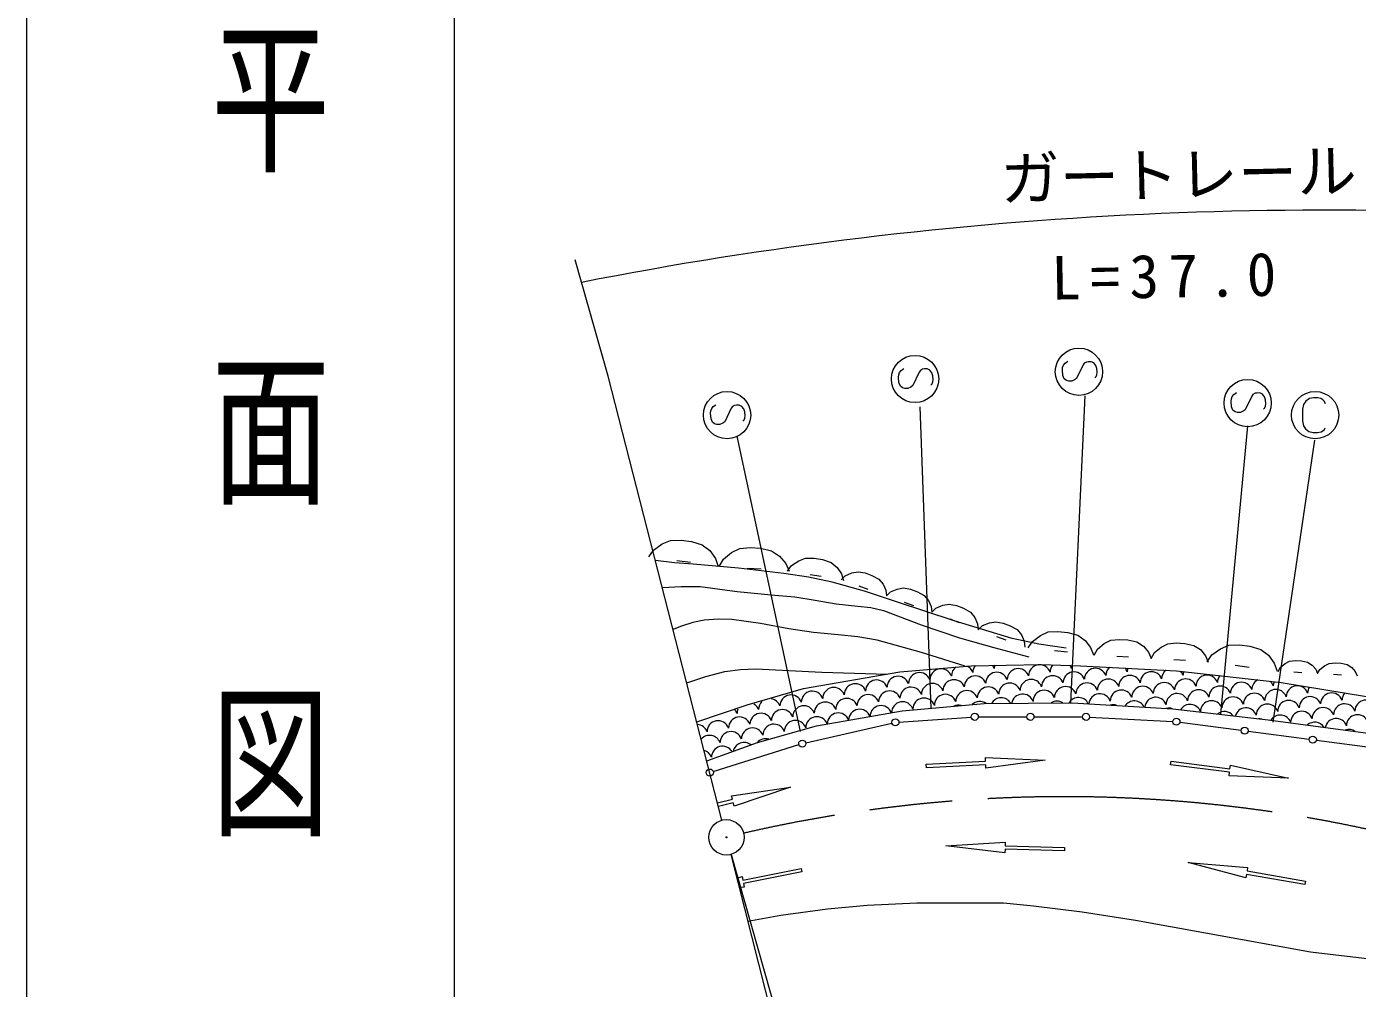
# Model space of a CAD drawing. Units: millimetres, scale not verified. Extents: x 231510 to 871510, y 104537 to 464537.
# Drawn here: x 231510 to 287546, y 384945 to 425439 of the extents above; entities that cross this region are included whole.
import ezdxf
from ezdxf.enums import TextEntityAlignment as Align

# ---------------------------------------------------------------- set-up
doc = ezdxf.new("R2010")
doc.units = ezdxf.units.MM
doc.header["$LTSCALE"] = 1000
doc.linetypes.add('CHAIN', pattern=[18.5, 12, -1.5, 3.5, -1.5])
doc.layers.add('S-SUV', color=7, linetype='Continuous', lineweight=13)
doc.styles.add('@ＭＳ ゴシック', font='')
doc.styles.add('ＭＳ ゴシック', font='')
doc.styles.get('@ＭＳ ゴシック').set_extended_font_data('@MS Gothic')
doc.styles.get('ＭＳ ゴシック').set_extended_font_data('MS Gothic')

msp = doc.modelspace()

# ---------------------------------------------------------------- linework, layer by layer
at = {"layer": 'S-SUV'}
for p, q in [((231510, 464537), (231510, 104537)), ((249510, 454537), (249510, 104537)), ((255999, 410723), (254610, 415623)), ((275242, 411269), (275351, 411348)), ((276140, 411318), (276044, 411270)), ((276215, 411329), (276140, 411318)), ((276330, 411332), (276215, 411329)), ((276445, 411276), (276330, 411332)), ((268227, 410681), (268234, 410781)), ((268234, 410781), (268272, 410880)), ((268272, 410880), (268341, 410965)), ((268341, 410965), (268450, 411043)), ((269093, 410892), (268821, 410325)), ((269143, 410966), (269093, 410892)), ((269240, 411013), (269143, 410966)), ((269314, 411024), (269240, 411013)), ((269429, 411028), (269314, 411024)), ((269544, 410971), (269429, 411028)), ((269627, 410867), (269544, 410971)), ((269672, 410740), (269627, 410867)), ((275128, 410985), (275135, 411086)), ((275145, 410756), (275128, 410985)), ((275135, 411086), (275173, 411184)), ((275202, 410605), (275145, 410756)), ((275173, 411184), (275242, 411269)), ((275994, 411196), (275722, 410629)), ((276044, 411270), (275994, 411196)), ((276528, 411172), (276445, 411276)), ((276572, 411045), (276528, 411172)), ((276543, 410707), (276572, 410784)), ((276584, 410890), (276572, 411045)), ((276572, 410784), (276584, 410890)), ((260790, 392031), (255999, 410723)), ((268244, 410451), (268227, 410681)), ((268301, 410300), (268244, 410451)), ((268396, 410237), (268301, 410300)), ((268494, 410209), (268396, 410237)), ((268614, 410209), (268494, 410209)), ((268736, 410258), (268614, 410209)), ((268821, 410325), (268736, 410258)), ((269587, 410343), (269642, 410402)), ((269642, 410402), (269671, 410480)), ((269671, 410480), (269683, 410586)), ((269683, 410586), (269672, 410740)), ((275297, 410542), (275202, 410605)), ((275394, 410514), (275297, 410542)), ((275515, 410513), (275394, 410514)), ((275636, 410562), (275515, 410513)), ((275722, 410629), (275636, 410562)), ((276487, 410647), (276543, 410707)), ((275481, 396958), (276079, 409894)), ((282232, 409666), (282239, 409767)), ((282249, 409436), (282232, 409666)), ((282239, 409767), (282277, 409865)), ((282277, 409865), (282345, 409950)), ((282345, 409950), (282455, 410029)), ((283098, 409877), (282825, 409310)), ((283147, 409951), (283098, 409877)), ((283244, 409999), (283147, 409951)), ((283319, 410009), (283244, 409999)), ((283434, 410013), (283319, 410009)), ((283548, 409957), (283434, 410013)), ((283631, 409853), (283548, 409957)), ((283676, 409726), (283631, 409853)), ((283688, 409571), (283676, 409726)), ((285376, 409666), (285281, 409526)), ((285536, 409776), (285376, 409666)), ((285691, 409806), (285536, 409776)), ((285886, 409806), (285691, 409806)), ((286001, 409776), (285886, 409806)), ((286096, 409721), (286001, 409776)), ((286166, 409651), (286096, 409721)), ((286206, 409556), (286166, 409651)), ((260311, 409158), (260319, 409259)), ((260329, 408929), (260311, 409158)), ((260319, 409259), (260356, 409357)), ((260356, 409357), (260425, 409443)), ((260425, 409443), (260534, 409521)), ((261178, 409370), (260905, 408802)), ((261227, 409444), (261178, 409370)), ((261324, 409491), (261227, 409444)), ((261398, 409502), (261324, 409491)), ((261514, 409506), (261398, 409502)), ((261628, 409449), (261514, 409506)), ((261711, 409345), (261628, 409449)), ((261756, 409218), (261711, 409345)), ((261768, 409064), (261756, 409218)), ((261756, 408957), (261768, 409064)), ((269594, 396726), (269129, 409429)), ((282306, 409285), (282249, 409436)), ((282401, 409222), (282306, 409285)), ((282498, 409195), (282401, 409222)), ((282618, 409194), (282498, 409195)), ((282740, 409243), (282618, 409194)), ((282825, 409310), (282740, 409243)), ((283591, 409328), (283647, 409387)), ((283647, 409387), (283676, 409465)), ((283676, 409465), (283688, 409571)), ((285281, 409526), (285241, 409326)), ((285241, 409326), (285241, 408836)), ((260386, 408778), (260329, 408929)), ((260481, 408715), (260386, 408778)), ((260578, 408687), (260481, 408715)), ((260698, 408686), (260578, 408687)), ((260820, 408736), (260698, 408686)), ((260905, 408802), (260820, 408736)), ((261671, 408821), (261727, 408880)), ((261727, 408880), (261756, 408957)), ((281799, 396493), (282930, 408631)), ((285241, 408836), (285281, 408626)), ((285281, 408626), (285356, 408501)), ((285356, 408501), (285501, 408396)), ((286161, 408481), (286191, 408551)), ((264093, 395761), (261433, 408198)), ((283994, 396160), (285756, 408032)), ((285501, 408396), (285681, 408356)), ((285681, 408356), (285871, 408356)), ((285871, 408356), (286016, 408371)), ((286016, 408371), (286091, 408416)), ((286091, 408416), (286161, 408481)), ((257913, 403402), (258274, 403657)), ((258274, 403657), (258628, 403801)), ((258628, 403801), (259068, 403815)), ((259068, 403815), (259506, 403756)), ((259506, 403756), (259955, 403620)), ((259955, 403620), (260278, 403375)), ((261193, 403292), (261537, 403461)), ((261537, 403461), (261975, 403506)), ((261975, 403506), (262416, 403476)), ((262416, 403476), (262875, 403372)), ((257717, 403109), (257913, 403402)), ((258785, 402867), (257990, 402958)), ((259466, 402870), (258883, 402950)), ((260278, 403375), (260515, 403046)), ((260515, 403046), (260632, 402711)), ((260674, 402706), (260849, 403012)), ((260849, 403012), (261193, 403292)), ((262875, 403372), (263214, 403150)), ((263214, 403150), (263474, 402837)), ((263722, 402749), (264021, 402947)), ((264021, 402947), (264311, 403056)), ((264311, 403056), (264668, 403057)), ((264668, 403057), (265021, 402998)), ((265021, 402998), (265382, 402878)), ((259582, 402801), (258785, 402867)), ((261492, 402640), (259582, 402801)), ((263399, 402420), (261492, 402640)), ((262438, 402589), (261850, 402628)), ((264427, 402264), (263399, 402420)), ((263474, 402837), (263615, 402510)), ((263556, 402517), (263722, 402749)), ((264968, 402282), (264497, 402360)), ((265382, 402878), (265637, 402672)), ((265637, 402672), (265822, 402399)), ((265822, 402399), (265909, 402125)), ((265979, 402322), (266260, 402442)), ((266260, 402442), (266519, 402489)), ((266519, 402489), (266818, 402436)), ((266818, 402436), (267105, 402333)), ((258281, 401821), (259076, 401872)), ((259076, 401872), (259869, 401862)), ((259869, 401862), (261436, 401653)), ((265432, 402050), (264427, 402264)), ((266794, 401663), (265432, 402050)), ((265805, 402152), (265979, 402322)), ((266952, 401740), (266570, 401878)), ((267105, 402333), (267389, 402177)), ((267389, 402177), (267572, 401965)), ((267572, 401965), (267685, 401709)), ((268171, 401756), (268431, 401803)), ((268431, 401803), (268730, 401749)), ((261436, 401653), (263019, 401503)), ((263019, 401503), (263863, 401424)), ((263863, 401424), (264709, 401284)), ((264709, 401284), (265604, 401134)), ((268141, 401216), (266794, 401663)), ((267685, 401709), (267717, 401466)), ((267717, 401466), (267891, 401635)), ((267891, 401635), (268171, 401756)), ((270569, 400415), (268141, 401216)), ((268730, 401749), (269017, 401646)), ((269017, 401646), (269301, 401491)), ((269301, 401491), (269484, 401279)), ((269484, 401279), (269597, 401023)), ((265604, 401134), (266510, 401044)), ((266510, 401044), (267054, 400978)), ((267054, 400978), (267585, 400853)), ((267585, 400853), (269177, 400250)), ((268864, 401054), (268481, 401191)), ((269597, 401023), (269628, 400780)), ((269620, 400783), (269802, 400955)), ((269802, 400955), (270093, 401075)), ((270093, 401075), (270362, 401120)), ((270362, 401120), (270669, 401060)), ((270669, 401060), (270963, 400950)), ((270963, 400950), (271254, 400785)), ((271254, 400785), (271439, 400564)), ((258909, 400127), (258733, 400057)), ((259085, 400196), (258909, 400127)), ((259557, 400351), (259085, 400196)), ((260045, 400448), (259557, 400351)), ((260623, 400490), (260045, 400448)), ((261202, 400471), (260623, 400490)), ((262412, 400306), (261202, 400471)), ((263611, 400082), (262412, 400306)), ((269177, 400250), (270785, 399706)), ((270797, 400341), (270405, 400488)), ((273005, 399674), (270569, 400415)), ((271439, 400564), (271552, 400298)), ((271552, 400298), (271581, 400047)), ((271581, 400047), (271763, 400219)), ((271763, 400219), (272054, 400340)), ((272054, 400340), (272322, 400384)), ((272322, 400384), (272630, 400325)), ((272630, 400325), (272924, 400215)), ((272924, 400215), (273214, 400050)), ((264647, 399924), (263611, 400082)), ((265680, 399827), (264647, 399924)), ((266513, 399742), (265680, 399827)), ((267327, 399600), (266513, 399742)), ((269195, 399081), (267327, 399600)), ((270785, 399706), (272239, 399301)), ((272757, 399606), (272365, 399753)), ((274138, 399439), (273005, 399674)), ((273214, 400050), (273400, 399829)), ((273400, 399829), (273513, 399563)), ((273513, 399563), (273542, 399312)), ((273688, 399277), (273864, 399557)), ((273864, 399557), (274196, 399806)), ((274196, 399806), (274524, 399951)), ((274524, 399951), (274936, 399976)), ((274936, 399976), (275348, 399932)), ((275348, 399932), (275773, 399817)), ((275773, 399817), (276083, 399597)), ((276083, 399597), (276314, 399294)), ((276882, 399461), (277162, 399601)), ((277162, 399601), (277520, 399639)), ((277520, 399639), (277880, 399617)), ((277880, 399617), (278254, 399534)), ((278254, 399534), (278533, 399354)), ((271028, 398510), (269195, 399081)), ((272239, 399301), (273705, 398908)), ((275285, 399263), (274138, 399439)), ((275335, 399101), (274786, 399160)), ((276314, 399294), (276433, 398983)), ((276461, 398981), (276603, 399231)), ((276603, 399231), (276882, 399461)), ((278533, 399354), (278746, 399100)), ((278746, 399100), (278862, 398834)), ((278862, 398834), (279004, 399084)), ((279004, 399084), (279284, 399314)), ((279284, 399314), (279563, 399454)), ((279563, 399454), (279921, 399492)), ((279921, 399492), (280282, 399470)), ((280282, 399470), (280656, 399387)), ((280656, 399387), (280934, 399207)), ((280934, 399207), (281148, 398953)), ((281222, 398691), (281418, 398986)), ((281418, 398986), (281782, 399245)), ((281782, 399245), (282138, 399392)), ((282138, 399392), (282582, 399407)), ((282582, 399407), (283023, 399349)), ((283023, 399349), (283476, 399213)), ((283476, 399213), (283803, 398968)), ((268283, 398272), (271279, 398532)), ((271279, 398532), (274227, 398579)), ((274227, 398579), (275892, 398532)), ((275892, 398532), (279926, 398320)), ((277902, 398893), (277421, 398922)), ((280304, 398746), (279823, 398775)), ((281148, 398953), (281264, 398687)), ((282986, 398456), (282398, 398534)), ((283803, 398968), (284043, 398636)), ((284043, 398636), (284163, 398299)), ((284207, 398294), (284305, 398468)), ((284305, 398468), (284498, 398628)), ((284498, 398628), (284692, 398726)), ((284692, 398726), (284940, 398753)), ((284940, 398753), (285190, 398738)), ((285190, 398738), (285450, 398681)), ((285450, 398681), (285644, 398557)), ((285644, 398557), (285792, 398381)), ((285971, 398370), (286165, 398530)), ((286165, 398530), (286359, 398628)), ((286359, 398628), (286607, 398655)), ((286607, 398655), (286857, 398640)), ((286857, 398640), (287117, 398583)), ((287117, 398583), (287310, 398459)), ((287310, 398459), (287459, 398283)), ((259308, 397815), (260106, 398080)), ((260106, 398080), (260914, 398285)), ((260914, 398285), (261563, 398372)), ((261563, 398372), (262221, 398398)), ((262221, 398398), (264991, 398265)), ((264226, 397565), (268283, 398272)), ((264991, 398265), (267745, 398179)), ((279926, 398320), (284336, 397824)), ((285207, 398236), (284873, 398255)), ((285792, 398381), (285873, 398196)), ((285873, 398196), (285971, 398370)), ((286873, 398138), (286540, 398157)), ((287459, 398283), (287540, 398098)), ((261844, 396881), (264226, 397565)), ((284336, 397824), (288911, 397069)), ((259730, 396169), (261844, 396881)), ((268379, 396626), (271832, 396940)), ((271832, 396940), (275537, 396972)), ((275537, 396972), (279776, 396721)), ((264769, 395998), (268379, 396626)), ((268243, 396158), (271285, 396368)), ((271584, 396379), (273628, 396379)), ((273928, 396379), (275971, 396379)), ((276271, 396371), (279775, 396181)), ((279776, 396721), (283794, 396250)), ((283794, 396250), (288520, 395622)), ((262285, 395298), (264769, 395998)), ((264316, 395285), (267947, 396114)), ((280073, 396154), (282648, 395816)), ((282946, 395777), (285520, 395439)), ((260150, 394530), (262285, 395298)), ((260421, 394076), (264027, 395207)), ((285818, 395400), (288393, 395062)), ((269394, 394388), (271891, 394511)), ((271891, 394511), (271884, 394661)), ((271884, 394661), (274392, 394560)), ((274392, 394560), (271906, 394211)), ((279681, 394360), (279700, 394509)), ((279700, 394509), (282180, 394192)), ((269402, 394238), (269394, 394388)), ((271898, 394361), (269402, 394238)), ((271906, 394211), (271898, 394361)), ((282161, 394043), (279681, 394360)), ((282142, 393894), (282161, 394043)), ((282180, 394192), (282199, 394340)), ((282199, 394340), (284650, 393800)), ((261197, 393052), (263681, 393417)), ((263681, 393417), (261302, 392614)), ((284650, 393800), (282142, 393894)), ((260605, 392755), (261232, 392906)), ((261232, 392906), (261197, 393052)), ((261267, 392760), (260642, 392610)), ((261302, 392614), (261267, 392760)), ((261161, 390578), (267321, 366284)), ((261181, 390583), (269172, 362444)), ((270214, 390941), (272719, 391099)), ((272707, 390650), (270214, 390941)), ((272711, 390800), (272707, 390650)), ((275210, 390733), (272711, 390800)), ((272719, 391099), (272715, 390950)), ((272715, 390950), (275214, 390883)), ((275214, 390883), (275210, 390733)), ((282847, 389596), (280423, 390249)), ((280423, 390249), (282924, 390040)), ((282924, 390040), (282898, 389892)), ((261412, 389587), (261642, 389654)), ((261642, 389654), (261671, 389507)), ((261671, 389507), (264122, 389998)), ((264152, 389851), (261700, 389360)), ((264122, 389998), (264152, 389851)), ((282872, 389744), (282847, 389596)), ((285335, 389313), (282872, 389744)), ((282898, 389892), (285361, 389461)), ((285361, 389461), (285335, 389313)), ((261730, 389213), (261513, 389190)), ((261700, 389360), (261730, 389213)), ((266900, 388432), (265230, 388284)), ((268994, 388538), (266900, 388432)), ((272640, 388538), (268994, 388538)), ((273909, 388411), (272640, 388538)), ((275960, 388158), (273909, 388411)), ((263263, 388009), (261875, 387763)), ((265230, 388284), (263263, 388009)), ((278202, 387798), (275960, 388158)), ((285567, 386476), (278202, 387798)), ((291870, 385722), (285567, 386476))]:
    msp.add_line(p, q, dxfattribs=at)
for centre, radius in [((275821, 410907), 995), ((268920, 410603), 995), ((282924, 409588), 995), ((261004, 409081), 995), ((285766, 409081), 995), ((268093, 396147), 149), ((271434, 396379), 149), ((273778, 396379), 149), ((276121, 396379), 149), ((279925, 396173), 149), ((282797, 395796), 149), ((264170, 395251), 149), ((285669, 395419), 149), ((260278, 394031), 149), ((260977, 391305), 746), ((260977, 391305), 22.5)]:
    msp.add_circle(centre, radius, dxfattribs=at)
for centre, radius, start, end in [((286158, 255226), 162484, 84.27435, 101.09869), ((270914, 398093), 465, 124.2764, 179.8892), ((270914, 398093), 465, 19.8424, 65.6241), ((271816, 398250), 465, 142.3077, 179.8892), ((271816, 398250), 465, 19.8424, 39.5256), ((272719, 398407), 465, 162.3994, 179.8892), ((273264, 397948), 465, 19.8424, 179.8892), ((274166, 398105), 465, 19.8424, 179.8892), ((275069, 398262), 465, 139.3173, 179.8892), ((275069, 398262), 465, 19.8424, 37.4364), ((275971, 398419), 465, 164.6205, 179.8892), ((276516, 397960), 465, 19.8424, 179.8892), ((277419, 398117), 465, 131.0483, 179.8892), ((277419, 398117), 465, 19.8424, 42.9261), ((278321, 398274), 465, 160.7528, 179.8892), ((267303, 397465), 465, 19.8424, 179.8892), ((268206, 397622), 465, 19.8424, 179.8892), ((269109, 397779), 465, 19.8424, 179.8892), ((270011, 397936), 465, 19.8424, 179.8892), ((270556, 397477), 465, 19.8424, 179.8892), ((271459, 397634), 465, 19.8424, 179.8892), ((272361, 397791), 465, 19.8424, 179.8892), ((273809, 397489), 465, 19.8424, 179.8892), ((274711, 397646), 465, 19.8424, 179.8892), ((275614, 397803), 465, 19.8424, 179.8892), ((277061, 397501), 465, 19.8424, 179.8892), ((277964, 397658), 465, 19.8424, 179.8892), ((278866, 397815), 465, 19.8424, 179.8892), ((279769, 397972), 465, 127.1022, 179.8892), ((280314, 397512), 465, 19.8424, 179.8892), ((279769, 397972), 465, 19.8424, 44.9438), ((280671, 398129), 465, 160.353, 179.8892), ((281216, 397669), 465, 19.8424, 179.8892), ((282119, 397826), 465, 141.7715, 179.8892), ((283566, 397524), 465, 117.9522, 179.8892), ((283566, 397524), 465, 19.8424, 49.2311), ((284469, 397681), 465, 157.7184, 179.8892), ((263693, 396837), 465, 19.8424, 179.8892), ((264596, 396994), 465, 19.8424, 179.8892), ((265498, 397151), 465, 19.8424, 179.8892), ((266401, 397308), 465, 19.8424, 179.8892), ((266946, 396849), 465, 19.8424, 179.8892), ((267848, 397006), 465, 19.8424, 179.8892), ((268751, 397163), 465, 19.8424, 179.8892), ((269653, 397320), 465, 19.8424, 179.8892), ((270198, 396861), 465, 19.8424, 179.8892), ((271101, 397018), 465, 19.8424, 179.8892), ((272003, 397175), 465, 19.8424, 179.8892), ((272906, 397332), 465, 19.8424, 179.8892), ((273451, 396873), 465, 19.8424, 170.4182), ((274353, 397030), 465, 19.8424, 179.8892), ((275256, 397187), 465, 19.8424, 179.8892), ((276159, 397344), 465, 19.8424, 179.8892), ((276703, 396885), 465, 19.8424, 174.3838), ((277606, 397042), 465, 19.8424, 179.8892), ((278509, 397199), 465, 19.8424, 179.8892), ((279411, 397355), 465, 19.8424, 179.8892), ((279956, 396896), 465, 19.8424, 179.8892), ((280859, 397053), 465, 19.8424, 179.8892), ((281761, 397210), 465, 19.8424, 179.8892), ((282664, 397367), 465, 19.8424, 179.8892), ((283209, 396908), 465, 19.8424, 179.8892), ((284111, 397065), 465, 19.8424, 179.8892), ((285014, 397222), 465, 19.8424, 179.8892), ((285916, 397379), 465, 147.607, 179.8892), ((286461, 396920), 465, 19.8424, 179.8892), ((287364, 397077), 465, 138.9249, 179.8892), ((261888, 396523), 465, 19.8424, 57.5922), ((262790, 396680), 465, 133.0271, 179.8892), ((262790, 396680), 465, 19.8424, 81.4704), ((264238, 396378), 465, 19.8424, 179.8892), ((265140, 396535), 465, 19.8424, 179.8892), ((266043, 396692), 465, 19.8424, 179.8892), ((267490, 396390), 465, 19.8424, 179.8892), ((268393, 396547), 465, 19.8424, 179.8892), ((269296, 396704), 465, 19.8424, 179.8892), ((270743, 396402), 465, 75.41, 114.9788), ((271646, 396559), 465, 55.2604, 133.883), ((272548, 396716), 465, 30.2113, 150.7598), ((274898, 396571), 465, 58.7842, 122.1869), ((275801, 396728), 465, 25.984, 148.4966), ((277248, 396425), 465, 69.3453, 103.8722), ((278151, 396582), 465, 26.8237, 146.3938), ((279053, 396739), 465, 19.8424, 173.6544), ((279598, 396280), 465, 71.9993, 101.2182), ((280501, 396437), 465, 19.8424, 148.2511), ((281403, 396594), 465, 19.8424, 179.8892), ((282306, 396751), 465, 19.8424, 179.8892), ((282851, 396292), 465, 19.8424, 164.9445), ((283753, 396449), 465, 19.8424, 179.8892), ((284656, 396606), 465, 19.8424, 179.8892), ((285559, 396763), 465, 19.8424, 179.8892), ((286103, 396304), 465, 19.8424, 179.8892), ((287006, 396461), 465, 19.8424, 179.8892), ((287909, 396618), 465, 19.8424, 179.8892), ((260627, 395750), 465, 19.8424, 179.8892), ((261530, 395907), 465, 19.8424, 179.8892), ((260985, 396367), 465, 19.8424, 40.4682), ((261888, 396523), 465, 156.9052, 179.8892), ((262432, 396064), 465, 19.8424, 179.8892), ((263335, 396221), 465, 19.8424, 179.8892), ((263880, 395762), 465, 19.8424, 179.8892), ((264783, 395919), 465, 19.8424, 179.8892), ((265685, 396076), 465, 19.8424, 179.8892), ((266588, 396233), 465, 19.8424, 179.8892), ((281948, 396135), 465, 38.2809, 128.3514), ((283396, 395833), 465, 75.0839, 91.5484), ((284298, 395990), 465, 19.8424, 148.1673), ((285201, 396147), 465, 19.8424, 179.8892), ((286648, 395845), 465, 19.8424, 169.2855), ((287551, 396002), 465, 19.8424, 179.8892), ((259725, 395593), 465, 19.8424, 85.8503), ((261172, 395291), 465, 19.8424, 179.8892), ((262075, 395448), 465, 19.8424, 179.8892), ((262977, 395605), 465, 19.8424, 179.8892), ((285746, 395688), 465, 32.6005, 132.2624), ((287193, 395386), 465, 53.9709, 110.892), ((260269, 395134), 465, 19.8424, 139.2518), ((260814, 394675), 465, 30.6874, 179.8892), ((261717, 394832), 465, 51.6771, 167.885), ((262619, 394989), 465, 72.2384, 139.6053), ((259912, 394518), 465, 19.8424, 74.2225)]:
    msp.add_arc(centre, radius, start, end, dxfattribs=at)
at = {"layer": 'S-SUV', "linetype": 'CHAIN'}
msp.add_arc((275201, 333016), 60000, 63.94858, 102.99777, dxfattribs=at)

# ---------------------------------------------------------------- texts
at = {"layer": 'S-SUV', "style": '@ＭＳ ゴシック', "width": 1.4}
msp.add_text('平  面  図', height=3666, rotation=270, dxfattribs=at).set_placement((238787, 426012), align=Align.BOTTOM_LEFT)
at = {"layer": 'S-SUV', "style": 'ＭＳ ゴシック'}
msp.add_text('ガートレール', height=1833, rotation=1.4, dxfattribs=at).set_placement((272550, 417561), align=Align.BOTTOM_LEFT)
at = {"layer": 'S-SUV', "insert": (274670, 413913), "char_height": 1833, "attachment_point": 7, "rotation": 1, "style": 'ＭＳ ゴシック'}
msp.add_mtext('\\T1.32;L=37.0', dxfattribs=at)

doc.saveas('drawing.dxf')
